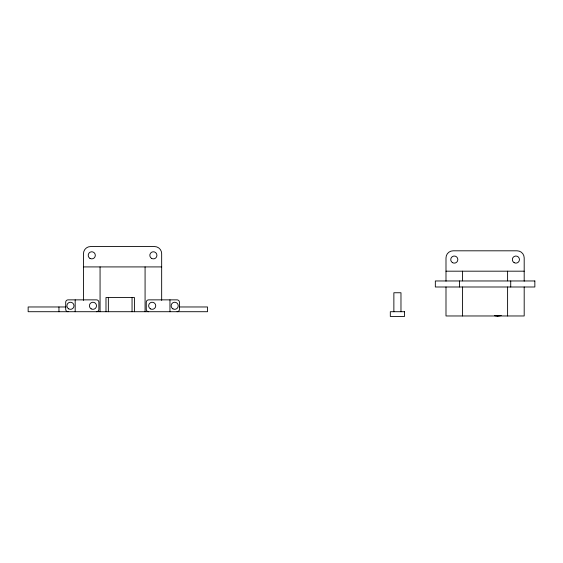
<?xml version="1.0" encoding="UTF-8"?>
<svg xmlns="http://www.w3.org/2000/svg" width="563" height="563" viewBox="0 0 563 563"><rect width="100%" height="100%" fill="white"/><g stroke="black" fill="none" stroke-linecap="round" stroke-linejoin="round"><path stroke-width="0.84" d="M497.889 315.97L497.206 315.97M83.479 266.918L161.665 266.918M445.995 271.183L524.188 271.183M65.984 306.969L28.15 306.969L28.15 311.712L207.515 311.712L207.515 306.969L179.386 306.969M524.188 281.183L524.188 257.917A7.108 7.108 0 0 0 517.08 250.809L453.102 250.809A7.108 7.108 0 0 0 445.995 257.917L445.995 281.183M524.188 286.989L524.188 315.97L445.995 315.97L445.995 286.989M510.725 280.965L510.725 286.996M507.601 271.183L507.601 280.838M507.601 286.989L507.601 315.97M462.582 271.183L462.582 280.838M462.582 286.989L462.582 315.97M459.457 280.965L459.457 286.996M400.976 311.712L400.976 292.753L393.868 292.753L393.868 311.712M169.963 299.861L169.963 311.712M161.665 300.389L161.665 253.66A7.108 7.108 0 0 0 154.558 246.552L90.587 246.552A7.108 7.108 0 0 0 83.479 253.66L83.479 300.389M145.078 266.918L145.078 311.712M134.416 311.712L134.416 297.496L105.992 297.496L105.985 311.712M132.052 297.496L132.052 311.712M108.356 297.496L108.356 311.712M100.059 266.918L100.059 311.712M75.182 299.861L75.182 311.712M58.953 306.969L58.953 311.712M68.074 311.712A2.372 2.372 0 0 1 65.702 309.34L65.702 302.232A2.372 2.372 0 0 1 68.074 299.861L96.505 299.861A2.372 2.372 0 0 1 98.877 302.232L98.877 309.34A2.372 2.372 0 0 1 96.505 311.712M177.071 311.712A2.372 2.372 0 0 0 179.435 309.34L179.435 302.232A2.372 2.372 0 0 0 177.071 299.861L148.632 299.861A2.372 2.372 0 0 0 146.267 302.232L146.267 309.34A2.372 2.372 0 0 0 148.632 311.712M501.253 315.498A14.814 14.814 0 0 1 494.469 315.653M534.85 280.965L435.333 280.965L435.333 286.996L534.85 286.996L534.85 280.965M404.53 311.712L390.314 311.712L390.314 316.448L404.53 316.448L404.53 311.712M91.178 308.862A3.554 3.554 0 0 0 96.505 305.786A3.554 3.554 0 0 0 91.178 302.711A3.554 3.554 0 0 0 91.178 308.862M68.665 308.862A3.554 3.554 0 0 0 73.999 305.786A3.554 3.554 0 0 0 68.665 302.711A3.554 3.554 0 0 0 68.665 308.862M150.412 308.862A3.554 3.554 0 0 0 155.74 305.786A3.554 3.554 0 0 0 150.412 302.711A3.554 3.554 0 0 0 150.412 308.862M172.918 308.862A3.554 3.554 0 0 0 178.253 305.786A3.554 3.554 0 0 0 172.918 302.711A3.554 3.554 0 0 0 172.918 308.862M89.989 258.403A3.554 3.554 0 0 0 95.323 255.321A3.554 3.554 0 0 0 89.989 252.245A3.554 3.554 0 0 0 89.989 258.403M151.595 258.403A3.554 3.554 0 0 0 156.929 255.321A3.554 3.554 0 0 0 151.595 252.245A3.554 3.554 0 0 0 151.595 258.403M452.511 262.661A3.554 3.554 0 0 0 457.846 259.585A3.554 3.554 0 0 0 452.511 256.503A3.554 3.554 0 0 0 452.511 262.661M514.118 262.661A3.554 3.554 0 0 0 519.452 259.585A3.554 3.554 0 0 0 514.118 256.503A3.554 3.554 0 0 0 514.118 262.661"/></g></svg>
